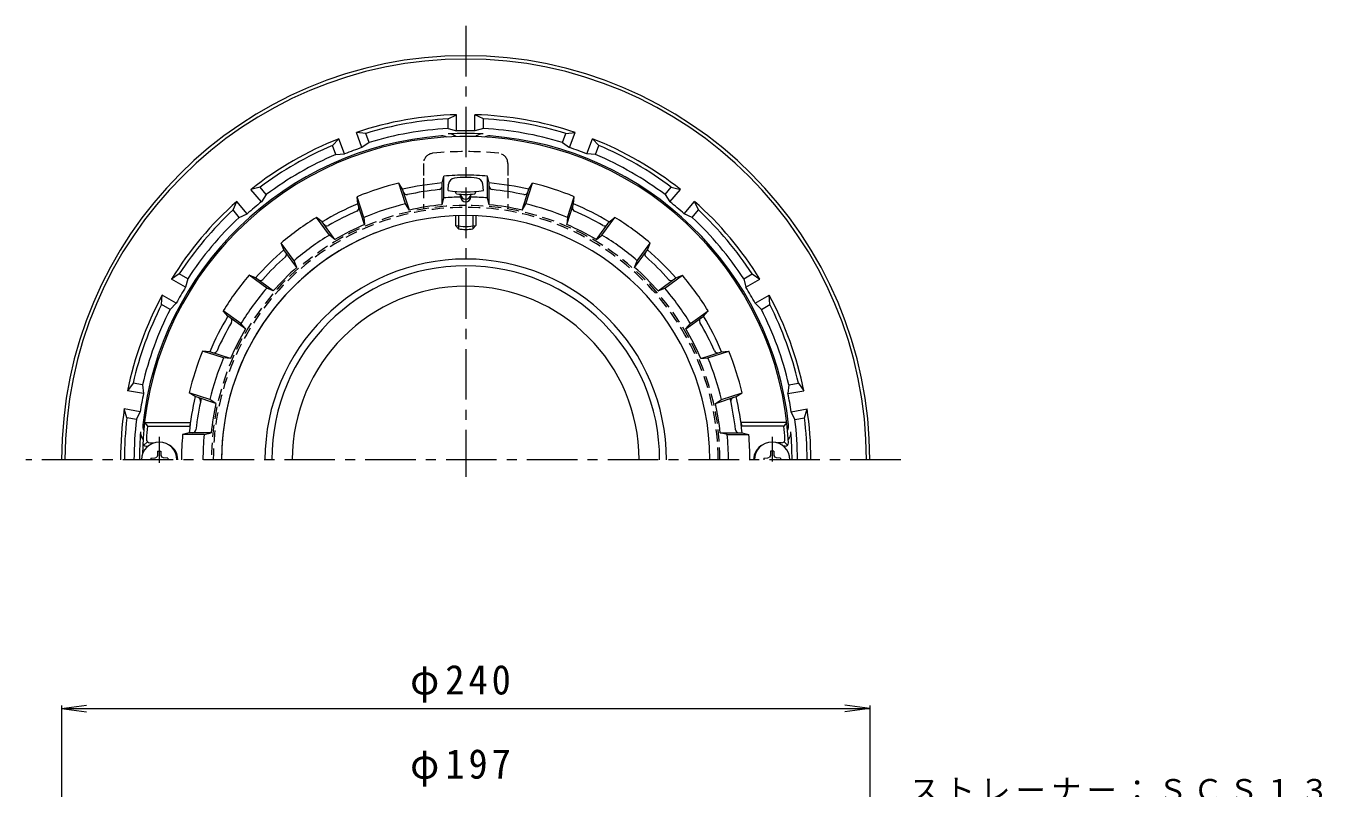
# Model space of a CAD drawing. Units: millimetres, scale not verified. Extents: x -290 to 229, y -346 to 326.
# Drawn here: x -165.2 to 219.7, y 99.9 to 326.3 of the extents above; entities that cross this region are included whole.
import ezdxf

# ---------------------------------------------------------------- set-up
doc = ezdxf.new("R2010")
doc.units = ezdxf.units.MM
doc.header["$LTSCALE"] = 3
for name, pattern in [('CHAIN1', [8, 5, -1, 1, -1]), ('DASHED1', [1.8, 1.2, -0.6]), ('DOUBLE_CHAIN1', [8.8, 5, -1, 0.6, -0.6, 0.6, -1])]:
    doc.linetypes.add(name, pattern=pattern)
for name, color, linetype, lineweight in [('0-0_通り芯', 3, 'Continuous', 9), ('0-2_仕上', 6, 'Continuous', 9), ('0-4_その他', 7, 'Continuous', 9), ('0-5_寸法', 7, 'Continuous', 9), ('0-6_ハッチ', 2, 'DOUBLE_CHAIN1', 9)]:
    doc.layers.add(name, color=color, linetype=linetype, lineweight=lineweight)
doc.styles.add('ＭＳ ゴシック', font='')
doc.styles.get('ＭＳ ゴシック').set_extended_font_data('MS Gothic')

msp = doc.modelspace()

# ---------------------------------------------------------------- linework, layer by layer
at = {"layer": '0-0_通り芯', "linetype": 'CHAIN1'}
for p, q in [((-34.613, 326.324), (-34.613, 192.383)), ((94.566, 197.485), (-165.206, 197.485))]:
    msp.add_line(p, q, dxfattribs=at)
at = {"layer": '0-0_通り芯'}
for p, q in [((-37.363, 295.136), (-37.363, 299.949)), ((-31.864, 295.136), (-31.864, 299.949)), ((-70.596, 288.307), (-72.242, 292.829)), ((-65.428, 290.188), (-67.074, 294.71)), ((-39.863, 295.845), (-37.363, 295.136)), ((-29.364, 295.845), (-31.864, 295.136)), ((-3.799, 290.188), (-2.153, 294.71)), ((1.369, 288.307), (3.015, 292.829)), ((-63.321, 291.709), (-65.428, 290.188)), ((-5.906, 291.709), (-3.799, 290.188)), ((-73.188, 288.118), (-70.596, 288.307)), ((3.961, 288.118), (1.369, 288.307)), ((-95.276, 274.058), (-98.369, 277.744)), ((26.049, 274.058), (29.142, 277.744)), ((-99.489, 270.523), (-102.582, 274.209)), ((-93.816, 276.208), (-95.276, 274.058)), ((24.589, 276.208), (26.049, 274.058)), ((30.262, 270.523), (33.355, 274.209)), ((-101.86, 269.459), (-99.489, 270.523)), ((32.633, 269.459), (30.262, 270.523)), ((-117.807, 248.693), (-121.974, 251.099)), ((-117.171, 251.212), (-117.807, 248.693)), ((47.944, 251.212), (48.58, 248.693)), ((48.58, 248.693), (52.747, 251.099)), ((-120.557, 243.929), (-124.724, 246.335)), ((-122.421, 242.119), (-120.557, 243.929)), ((51.33, 243.929), (55.497, 246.335)), ((53.194, 242.119), (51.33, 243.929)), ((-130.567, 219.736), (-130.303, 217.151)), ((61.34, 219.736), (61.077, 217.151)), ((-130.303, 217.151), (-135.042, 217.986)), ((61.077, 217.151), (65.815, 217.986)), ((-131.258, 211.734), (-135.997, 212.57)), ((-132.391, 209.395), (-131.258, 211.734)), ((62.032, 211.734), (66.771, 212.57)), ((63.164, 209.395), (62.032, 211.734))]:
    msp.add_line(p, q, dxfattribs=at)
for points in [[(-39.863, 295.845), (-39.863, 298.718), (-37.363, 299.949)], [(-29.364, 295.845), (-29.364, 298.718), (-31.864, 299.949)], [(-73.188, 288.118), (-74.171, 290.818), (-72.242, 292.829)], [(-63.321, 291.709), (-64.304, 294.409), (-67.074, 294.71)], [(-5.906, 291.709), (-4.923, 294.409), (-2.153, 294.71)], [(3.961, 288.118), (4.944, 290.818), (3.015, 292.829)], [(-93.816, 276.208), (-95.663, 278.409), (-98.369, 277.744)], [(24.589, 276.208), (26.436, 278.409), (29.142, 277.744)], [(-101.86, 269.459), (-103.707, 271.66), (-102.582, 274.209)], [(32.633, 269.459), (34.48, 271.66), (33.355, 274.209)], [(-117.171, 251.212), (-119.659, 252.648), (-121.974, 251.099)], [(47.944, 251.212), (50.432, 252.648), (52.747, 251.099)], [(-122.421, 242.119), (-124.909, 243.555), (-124.724, 246.335)], [(53.194, 242.119), (55.682, 243.555), (55.497, 246.335)], [(-130.567, 219.736), (-133.397, 220.235), (-135.042, 217.986)], [(61.34, 219.736), (64.17, 220.235), (65.815, 217.986)], [(-132.391, 209.395), (-135.22, 209.894), (-135.997, 212.57)], [(63.164, 209.395), (65.993, 209.894), (66.771, 212.57)]]:
    msp.add_lwpolyline(points, dxfattribs=at)
for centre, radius, start, end in [((-34.613, 197.485), 120, 0, 180), ((-34.613, 197.485), 119, 0, 180), ((-34.613, 197.485), 102.5, 91.53732, 108.46259), ((-34.613, 197.485), 101.369, 92.96866, 107.03123), ((-34.613, 197.485), 102.5, 71.53741, 88.46268), ((-34.613, 197.485), 101.369, 72.96877, 87.03134), ((-34.613, 197.485), 96.439, 94.2963, 173.85641), ((-34.613, 197.485), 102.5, 111.53737, 128.46263), ((-34.613, 197.485), 98.5, 93.05522, 106.94467), ((-41.613, 290.663), 3, 62.38545, 94.29623), ((-34.613, 197.485), 96.904, 86.94778, 93.05222), ((-39.613, 291.256), 3, 46.72826, 93.05215), ((-34.613, 197.485), 97.69, 88.38695, 91.6131), ((-29.613, 291.256), 3, 86.94785, 133.27174), ((-34.613, 197.485), 98.5, 73.05533, 86.94478), ((-27.613, 290.663), 3, 85.70377, 117.61455), ((-34.613, 197.485), 96.439, 6.14359, 85.7037), ((-34.613, 197.485), 102.5, 51.53737, 68.46263), ((-34.613, 197.485), 101.369, 112.96872, 127.0313), ((-34.613, 197.485), 97.69, 108.38686, 111.6131), ((-34.613, 197.485), 97.69, 68.3869, 71.61314), ((-34.613, 197.485), 101.369, 52.9687, 67.03128), ((-34.613, 197.485), 98.5, 113.05528, 126.94473), ((-34.613, 197.485), 98.5, 53.05527, 66.94472), ((-34.613, 197.485), 102.5, 131.53737, 148.46263), ((-34.613, 197.485), 97.69, 128.38686, 131.6131), ((-34.613, 197.485), 97.69, 48.3869, 51.61314), ((-34.613, 197.485), 102.5, 31.53737, 48.46263), ((-34.613, 197.485), 101.369, 132.96872, 147.0313), ((-34.613, 197.485), 98.5, 133.05528, 146.94473), ((-34.613, 197.485), 98.5, 33.05527, 46.94472), ((-34.613, 197.485), 101.369, 32.9687, 47.03128), ((-34.613, 197.485), 57.586, 0, 180), ((-34.613, 197.485), 97.69, 148.38686, 151.6131), ((-34.613, 197.485), 51.5, 0, 180), ((-34.613, 197.485), 97.69, 28.3869, 31.61314), ((-34.613, 197.485), 102.5, 151.53737, 168.46263), ((-34.613, 197.485), 101.369, 152.96872, 167.0313), ((-34.613, 197.485), 102.5, 11.53737, 28.46263), ((-34.613, 197.485), 101.369, 12.9687, 27.03128), ((-34.613, 197.485), 98.5, 153.05528, 166.94473), ((-34.613, 197.485), 98.5, 13.05527, 26.94472), ((-34.613, 197.485), 97.69, 168.38686, 171.6131), ((-34.613, 197.485), 97.69, 8.38689, 11.61313), ((-34.613, 197.485), 102.5, 171.53737, 180), ((-34.613, 197.485), 102.5, 0, 8.46263), ((-34.613, 197.485), 101.369, 172.96872, 180), ((-34.613, 197.485), 98.5, 173.05528, 180), ((-34.613, 197.485), 98.5, 0, 6.94472), ((-34.613, 197.485), 101.369, 0, 7.03128), ((-34.613, 197.485), 96.904, 175.11282, 180.00002), ((-128.176, 205.485), 3, 175.11273, 221.43713), ((-127.517, 207.485), 3, 173.85641, 205.76727), ((58.29, 207.485), 3, 334.23273, 6.14359), ((58.949, 205.485), 3, 318.56287, 4.88727), ((-34.613, 197.485), 96.904, 359.99998, 4.88718)]:
    msp.add_arc(centre, radius, start, end, dxfattribs=at)
at = {"layer": '0-2_仕上'}
for p, q in [((-41.614, 279.669), (-41.114, 281.735)), ((-27.613, 279.669), (-28.113, 281.735)), ((-52.46, 273.446), (-54.467, 279.62)), ((-53.353, 277.809), (-54.467, 279.62)), ((-51.348, 271.639), (-53.353, 277.809)), ((-41.614, 273.181), (-41.614, 279.669)), ((-27.613, 273.181), (-27.613, 279.669)), ((-17.879, 271.639), (-15.874, 277.809)), ((-16.767, 273.446), (-14.76, 279.62)), ((-15.874, 277.809), (-14.76, 279.62)), ((-64.824, 269.428), (-66.83, 275.603)), ((-66.667, 273.483), (-66.83, 275.603)), ((-64.662, 267.313), (-66.667, 273.483)), ((-51.348, 271.639), (-52.46, 273.446)), ((-36.113, 275.514), (-36.113, 276.326)), ((-33.114, 275.514), (-33.114, 276.326)), ((-17.879, 271.639), (-16.767, 273.446)), ((-4.565, 267.313), (-2.56, 273.483)), ((-4.403, 269.428), (-2.397, 275.603)), ((-2.56, 273.483), (-2.397, 275.603)), ((-77.257, 268.087), (-78.876, 269.465)), ((8.03, 268.087), (9.649, 269.465)), ((-73.443, 262.838), (-77.257, 268.087)), ((-64.824, 269.428), (-64.662, 267.313)), ((-4.403, 269.428), (-4.565, 267.313)), ((4.216, 262.838), (8.03, 268.087)), ((-85.577, 256.572), (-89.393, 261.824)), ((-88.583, 259.859), (-89.393, 261.824)), ((16.35, 256.572), (20.166, 261.824)), ((19.356, 259.859), (20.166, 261.824)), ((-84.769, 254.61), (-88.583, 259.859)), ((15.542, 254.61), (19.356, 259.859)), ((-84.769, 254.61), (-85.577, 256.572)), ((15.542, 254.61), (16.35, 256.572)), ((-93.7, 248.449), (-98.952, 252.265)), ((-96.986, 251.455), (-98.952, 252.265)), ((-91.738, 247.641), (-96.986, 251.455)), ((22.511, 247.641), (27.76, 251.455)), ((24.473, 248.449), (29.725, 252.265)), ((27.76, 251.455), (29.725, 252.265)), ((-91.738, 247.641), (-93.7, 248.449)), ((22.511, 247.641), (24.473, 248.449)), ((-101.341, 237.932), (-106.593, 241.748)), ((-105.215, 240.128), (-106.593, 241.748)), ((-99.967, 236.315), (-105.215, 240.128)), ((30.74, 236.315), (35.989, 240.128)), ((32.114, 237.932), (37.366, 241.748)), ((35.989, 240.128), (37.366, 241.748)), ((-99.967, 236.315), (-101.341, 237.932)), ((30.74, 236.315), (32.114, 237.932)), ((-106.556, 227.696), (-112.731, 229.702)), ((-110.611, 229.539), (-112.731, 229.702)), ((-104.441, 227.534), (-110.611, 229.539)), ((-104.441, 227.534), (-106.556, 227.696)), ((35.214, 227.534), (41.384, 229.539)), ((35.214, 227.534), (37.329, 227.696)), ((37.329, 227.696), (43.504, 229.702)), ((41.384, 229.539), (43.504, 229.702)), ((-110.574, 215.332), (-116.748, 217.338)), ((-114.937, 216.224), (-116.748, 217.338)), ((-108.767, 214.219), (-114.937, 216.224)), ((39.54, 214.219), (45.711, 216.224)), ((41.347, 215.332), (47.521, 217.338)), ((45.711, 216.224), (47.521, 217.338)), ((-108.767, 214.219), (-110.574, 215.332)), ((39.54, 214.219), (41.347, 215.332)), ((-129.981, 208.485), (-129.086, 207.485)), ((-129.981, 208.485), (-116.464, 208.485)), ((-116.464, 208.485), (-116.486, 207.485)), ((47.237, 208.485), (47.259, 207.485)), ((60.754, 208.485), (47.237, 208.485)), ((60.754, 208.485), (59.859, 207.485)), ((-129.086, 207.485), (-116.486, 207.485)), ((-116.705, 205.485), (-118.677, 204.985)), ((-112.281, 204.985), (-118.677, 204.985)), ((-110.209, 205.485), (-116.705, 205.485)), ((-112.281, 204.985), (-110.209, 205.485)), ((43.054, 204.985), (40.983, 205.485)), ((40.983, 205.485), (47.478, 205.485)), ((43.054, 204.985), (49.45, 204.985)), ((59.859, 207.485), (47.259, 207.485)), ((47.478, 205.485), (49.45, 204.985)), ((-129.151, 202.801), (-130.205, 201.795)), ((-129.482, 201.485), (-129.014, 201.485)), ((-128.422, 202.485), (-127.214, 202.485)), ((59.195, 202.485), (57.987, 202.485)), ((60.255, 201.485), (59.787, 201.485)), ((59.924, 202.801), (60.978, 201.795))]:
    msp.add_line(p, q, dxfattribs=at)
at = {"layer": '0-2_仕上', "color": 4}
for p, q in [((-39.863, 277.412), (-39.697, 279.315)), ((-37.327, 276.451), (-37.738, 277.182)), ((-31.899, 276.451), (-31.489, 277.182)), ((-29.363, 277.412), (-29.53, 279.315)), ((-37.613, 269.898), (-37.613, 267.083)), ((-36.743, 269.954), (-36.743, 266.04)), ((-32.483, 269.954), (-32.483, 266.04)), ((-31.613, 269.898), (-31.613, 267.083)), ((-36.743, 266.04), (-37.613, 267.083)), ((-31.613, 267.083), (-32.483, 266.04)), ((-128.113, 197.982), (-126.863, 198.004)), ((-128.113, 197.982), (-128.113, 197.485)), ((-126.863, 198.004), (-126.364, 198.236)), ((-126.132, 198.735), (-126.364, 198.236)), ((-126.11, 199.985), (-126.132, 198.735)), ((-125.095, 198.735), (-124.863, 198.236)), ((-124.364, 198.004), (-124.863, 198.236)), ((-123.113, 197.982), (-124.364, 198.004)), ((-123.113, 197.982), (-123.113, 197.485)), ((53.887, 197.982), (55.137, 198.004)), ((53.887, 197.982), (53.887, 197.485)), ((55.137, 198.004), (55.636, 198.236)), ((55.868, 198.735), (55.636, 198.236)), ((56.883, 199.985), (56.905, 198.735)), ((56.905, 198.735), (57.137, 198.236)), ((57.636, 198.004), (57.137, 198.236)), ((58.887, 197.982), (57.636, 198.004)), ((58.887, 197.982), (58.887, 197.485))]:
    msp.add_line(p, q, dxfattribs=at)
at = {"layer": '0-2_仕上', "color": 4, "linetype": 'CHAIN1'}
for p, q in [((-125.613, 204.297), (-125.613, 196.599)), ((56.387, 204.297), (56.387, 196.9))]:
    msp.add_line(p, q, dxfattribs=at)
at = {"layer": '0-2_仕上'}
for points in [[(-41.614, 273.181), (-41.114, 275.243), (-41.114, 281.735)], [(-27.613, 273.181), (-28.113, 275.243), (-28.113, 281.735)], [(-73.443, 262.838), (-75.06, 264.213), (-78.876, 269.465)], [(4.216, 262.838), (5.833, 264.213), (9.649, 269.465)]]:
    msp.add_lwpolyline(points, dxfattribs=at)
at = {"layer": '0-2_仕上', "color": 4}
for points in [[(-126.11, 199.985), (-125.117, 199.985), (-125.095, 198.735)], [(56.883, 199.985), (55.89, 199.985), (55.868, 198.735)]]:
    msp.add_lwpolyline(points, dxfattribs=at)
at = {"layer": '0-2_仕上'}
for centre, radius, start, end in [((-34.613, 197.485), 96, 3.01697, 179.01866), ((-34.613, 197.485), 84.5, 90, 94.41208), ((-34.613, 197.485), 84.5, 85.58792, 90), ((-34.613, 197.485), 84.5, 103.58859, 112.4119), ((-34.613, 197.485), 82.481, 94.8688, 103.13188), ((-34.613, 197.485), 80.604, 95.62633, 102.37436), ((-42.614, 278.697), 1, 275.62625, 0), ((-34.613, 197.485), 82.481, 76.86812, 85.1312), ((-26.613, 278.697), 1, 180, 264.37375), ((-34.613, 197.485), 80.604, 77.62564, 84.37367), ((-34.613, 197.485), 84.5, 67.5881, 76.41141), ((-34.613, 197.485), 82.481, 112.86864, 121.13171), ((-34.613, 197.485), 78.028, 103.22191, 112.77869), ((-52.101, 277.194), 1, 198.00014, 282.37396), ((-34.613, 197.485), 78.028, 91.10132, 94.77882), ((-34.613, 276.336), 1.5, 180.55074, 270.00067), ((-34.613, 275.528), 1.5, 180.55074, 270.00067), ((-34.613, 276.336), 1.5, 269.99933, 359.62613), ((-34.613, 275.528), 1.5, 269.99933, 359.44926), ((-34.613, 197.485), 78.028, 85.22118, 88.89868), ((-17.126, 277.194), 1, 257.62604, 341.99986), ((-34.613, 197.485), 78.028, 67.22131, 76.77809), ((-34.613, 197.485), 82.481, 58.86829, 67.13136), ((-34.613, 197.485), 72.5, 0, 180), ((-34.613, 197.485), 84.5, 121.58841, 130.41174), ((-34.613, 197.485), 80.604, 113.62616, 120.37422), ((-67.318, 272.25), 1, 293.62596, 17.99934), ((-34.613, 197.485), 76.018, 95.28384, 102.71689), ((-34.613, 197.485), 76.018, 77.28311, 84.71616), ((-1.909, 272.25), 1, 162.00066, 246.37404), ((-34.613, 197.485), 80.604, 59.62578, 66.37384), ((-34.613, 197.485), 84.5, 49.58826, 58.41159), ((-75.876, 267.889), 1, 215.9994, 300.3741), ((-34.613, 197.485), 76.018, 113.28372, 120.71683), ((-34.613, 197.485), 76.018, 59.28317, 66.71628), ((6.649, 267.889), 1, 239.6259, 324.0006), ((-34.613, 197.485), 72.5, 111.73293, 180), ((-34.613, 197.485), 78.028, 121.22182, 130.77838), ((-34.613, 197.485), 78.028, 49.22162, 58.77818), ((-34.613, 197.485), 82.481, 130.86844, 139.13153), ((-88.82, 258.484), 1, 311.62654, 36.00047), ((19.593, 258.484), 1, 143.99953, 228.37346), ((-34.613, 197.485), 82.481, 40.86847, 49.13156), ((-34.613, 197.485), 80.604, 131.62595, 138.37401), ((-34.613, 197.485), 76.018, 131.28337, 138.71646), ((-34.613, 197.485), 76.018, 41.28354, 48.71663), ((-34.613, 197.485), 80.604, 41.62599, 48.37405), ((-34.613, 197.485), 84.5, 139.58827, 148.41164), ((-95.612, 251.692), 1, 234.00034, 318.37346), ((26.385, 251.692), 1, 221.62654, 305.99966), ((-34.613, 197.485), 84.5, 31.58836, 40.41173), ((-34.613, 197.485), 78.028, 139.22151, 148.77835), ((-34.613, 197.485), 78.028, 31.22165, 40.77849), ((-34.613, 197.485), 82.481, 148.86836, 157.1315), ((-105.017, 238.748), 1, 329.62564, 54.00034), ((35.79, 238.748), 1, 125.99966, 210.37436), ((-34.613, 197.485), 82.481, 22.8685, 31.13164), ((-34.613, 197.485), 80.604, 149.62589, 156.37396), ((-34.613, 197.485), 76.018, 149.28339, 156.71648), ((-34.613, 197.485), 76.018, 23.28352, 30.71661), ((-34.613, 197.485), 80.604, 23.62604, 30.37411), ((-34.613, 197.485), 84.5, 157.58823, 166.41197), ((-34.613, 197.485), 78.028, 157.2215, 166.77872), ((-109.378, 230.19), 1, 252.00066, 336.37384), ((-34.613, 197.485), 78.028, 13.22128, 22.7785), ((40.151, 230.19), 1, 203.62616, 287.99934), ((-34.613, 197.485), 84.5, 13.58803, 22.41177), ((-34.613, 197.485), 82.481, 166.86871, 174.43401), ((-34.613, 197.485), 80.604, 166.98233, 173.66809), ((-114.322, 214.972), 1, 347.62614, 72.00035), ((-34.613, 197.485), 80.604, 6.33191, 13.01767), ((45.095, 214.972), 1, 107.99965, 192.37386), ((-34.613, 197.485), 82.481, 5.56599, 13.13129), ((-34.613, 197.485), 76.018, 167.28375, 173.95924), ((-34.613, 197.485), 76.018, 6.04076, 12.71625), ((-34.613, 197.485), 95, 173.95767, 176.34033), ((-34.613, 197.485), 84.397, 174.90166, 180), ((-115.72, 206.485), 1, 269.998, 353.66811), ((-34.613, 197.485), 78.028, 174.48436, 180), ((-34.613, 197.485), 78.028, 0, 5.51564), ((46.493, 206.485), 1, 186.33189, 270.002), ((-34.613, 197.485), 84.397, 0, 5.09834), ((-34.613, 197.485), 95, 3.65967, 6.04233), ((-129.482, 202.485), 1, 176.983, 270), ((-128.422, 203.485), 1, 176.34024, 270), ((-125.113, 197.485), 5, 0, 62.454), ((55.887, 197.485), 5, 117.5487, 180), ((59.195, 203.485), 1, 270, 3.65976), ((60.255, 202.485), 1, 270, 3.017)]:
    msp.add_arc(centre, radius, start, end, dxfattribs=at)
at = {"layer": '0-2_仕上', "color": 4}
for centre, radius, start, end in [((-37.705, 279.141), 2, 96.33817, 175.00002), ((-34.613, 251.312), 30, 83.6618, 96.3382), ((-31.522, 279.141), 2, 4.99998, 83.66183), ((-34.613, 316.063), 39.006, 262.2648, 277.73523), ((-34.613, 296.828), 20.557, 262.41325, 277.58655), ((-34.613, 279.91), 13.173, 256.83595, 283.16405), ((-34.613, 279.91), 14.032, 261.26909, 278.73091), ((-125.613, 197.485), 5.25, 0, 180), ((56.387, 197.485), 5.25, 0, 180)]:
    msp.add_arc(centre, radius, start, end, dxfattribs=at)
at = {"layer": '0-4_その他'}
for p, q in [((-154.614, 123.56), (-147.178, 124.539)), ((-154.614, 124.46), (-154.614, -59.44)), ((-154.614, 123.56), (85.387, 123.56)), ((-154.614, 123.56), (-147.178, 122.581)), ((85.387, 123.56), (77.951, 124.539)), ((85.387, 123.56), (77.951, 122.581)), ((85.387, 124.46), (85.387, -59.44))]:
    msp.add_line(p, q, dxfattribs=at)
at = {"layer": '0-6_ハッチ', "linetype": 'DASHED1'}
for p, q in [((-47.113, 285.507), (-47.113, 281.056)), ((-22.113, 285.507), (-22.113, 281.056)), ((-47.113, 278.737), (-47.113, 271.944)), ((-22.113, 278.737), (-22.113, 271.944))]:
    msp.add_line(p, q, dxfattribs=at)
at = {"layer": '0-6_ハッチ', "linetype": 'Continuous'}
for p, q in [((-47.113, 281.056), (-47.113, 278.737)), ((-22.113, 281.056), (-22.113, 278.737))]:
    msp.add_line(p, q, dxfattribs=at)
at = {"layer": '0-6_ハッチ', "linetype": 'DASHED1'}
for centre, radius, start, end in [((-34.613, 194.501), 94.5, 84.04051, 95.95949), ((-44.113, 285.507), 3, 95.95938, 180), ((-25.113, 285.507), 3, 0, 84.04062), ((-34.613, 197.485), 75.5, 0, 180), ((-34.613, 197.485), 74.951, 0, 180)]:
    msp.add_arc(centre, radius, start, end, dxfattribs=at)
at = {"layer": '0-6_ハッチ', "linetype": 'Continuous'}
msp.add_arc((-34.613, 197.485), 59.6, 0, 180, dxfattribs=at)

# ---------------------------------------------------------------- texts
at = {"layer": '0-4_その他', "color": 2, "char_height": 8.798, "attachment_point": 7, "style": 'ＭＳ ゴシック'}
for s, insert in [('\\T1.21;\\W0.95;φ240', (-51.113, 125.36)), ('\\T1.21;\\W0.95;φ197', (-51.113, 100.36))]:
    msp.add_mtext(s, dxfattribs=dict(at, insert=insert))
at = {"layer": '0-5_寸法', "insert": (97.108, 95.704), "char_height": 6.598, "attachment_point": 7, "style": 'ＭＳ ゴシック'}
msp.add_mtext('\\T1.17;ストレーナー：ＳＣＳ１３', dxfattribs=at)

doc.saveas('drawing.dxf')
